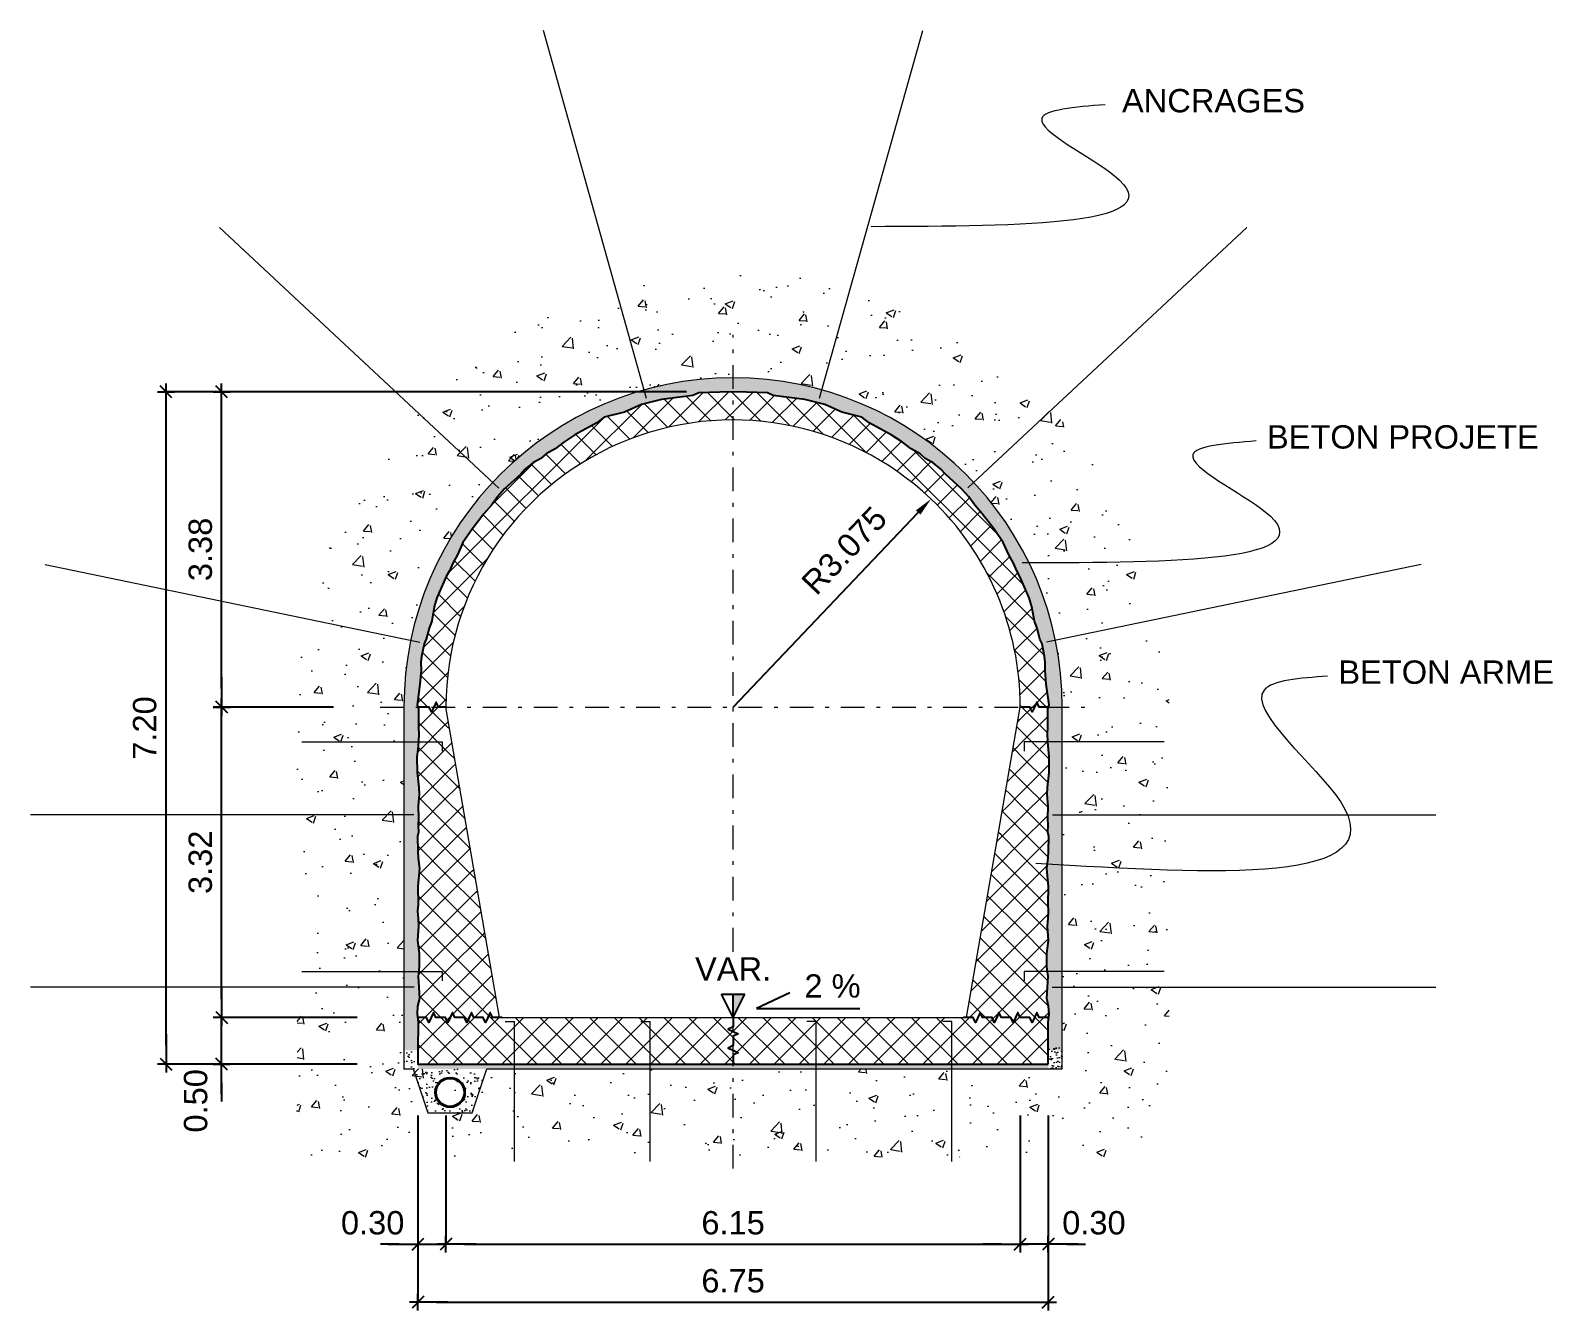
# Model space of a CAD drawing. Extents: x 106 to 63544, y 61 to 109321.
# Drawn here: x 277.02 to 317.77, y 156.65 to 190.92 of the extents above; entities that cross this region are included whole.
import ezdxf
from ezdxf.enums import TextEntityAlignment as Align

# ---------------------------------------------------------------- set-up
doc = ezdxf.new("R2010")
doc.units = 0
doc.header["$LTSCALE"] = 1.000087
doc.linetypes.add('NASCOSTA', pattern=[9.525, 6.35, -3.175])
doc.linetypes.add('TRATTOPUNTO', pattern=[25.4, 12.7, -6.35, 0, -6.35])
for name, color, linetype in [('coordinate', 2, 'Continuous'), ('DIME', 6, 'Continuous'), ('LIN010CO', 2, 'Continuous'), ('LIN018CO', 6, 'Continuous'), ('LIN018TR', 6, 'NASCOSTA'), ('LIN035CO', 1, 'Continuous'), ('LIN050CO', 3, 'Continuous'), ('TEXT035', 1, 'Continuous')]:
    doc.layers.add(name, color=color, linetype=linetype)
doc.styles.add('ARIAL', font='arial.ttf')
doc.linetypes.add('ROCCIA', pattern='A,0.25,[130,BERETTA.shx,S=0.1,R=0,X=0,Y=0],-0.2,0.25', length=0.7)
doc.dimstyles.new('250-100', dxfattribs={"dimscale": 2.5, "dimtxt": 0.25, "dimasz": 0.2, "dimexe": 0, "dimexo": 0.5, "dimgap": 0.1, "dimtad": 1, "dimlfac": 0.4, "dimzin": 1, "dimdsep": 46, "dimtxsty": 'ARIAL', "dimblk1": 'LINE', "dimblk2": 'LINE', "dimsah": 1, "dimcen": 2.5, "dimclrd": 256, "dimclre": 256, "dimclrt": 1, "dimadec": 0, "dimazin": 0, "dimtfac": 1, "dimtmove": 2, "dimatfit": 3, "dimldrblk": 'LINE', "dimfxl": 1, "dimtvp": 1, "dimtolj": 1, "dimtzin": 0, "dimarcsym": 0})
pattern_1 = [(37.5, (-31358.66483, -54114.24347), (-0.0062993358, 0.1926823769), [0, -0.152, 0, -0.17, 0, -0.1625]), (7.5, (-31358.66483, -54114.24347), (0.1769776705, 0.2822146065), [0, -0.082, 0, -0.137, 0, -0.0525]), (327.5, (-31358.78783, -54114.24347), (0.31141418618, 0.00056590535), [0, -0.05, 0, -0.18, 0, -0.235]), (317.5, (-31358.78783, -54114.24347), (0.3006126605, 0.0877675565), [0, -0.025, 0, -0.118, 0, -0.135])]
pattern_2 = [(37.5, (-31358.66483, -54114.24347), (-0.0094490037, 0.28902356535), [0, -0.228, 0, -0.255, 0, -0.24375]), (7.5, (-31358.66483, -54114.24347), (0.2654665058, 0.4233219098), [0, -0.123, 0, -0.2055, 0, -0.07875]), (327.5, (-31358.84933, -54114.24347), (0.4671212793, 0.000848858), [0, -0.075, 0, -0.27, 0, -0.3525]), (317.5, (-31358.84933, -54114.24347), (0.4509189907, 0.1316513347), [0, -0.0375, 0, -0.177, 0, -0.2025])]
pattern_3 = [(315, (-31358.66483, -54114.24347), (0.3314563037, 0.3314563037), []), (45, (-31358.66483, -54114.24347), (-0.3314563037, 0.3314563037), [])]

# ---------------------------------------------------------------- blocks, each defined once
blk = doc.blocks.new('LIVELLI1')
at = {"layer": 'LIN018CO'}
blk.add_solid([(0, 0.25), (0, 0), (0.125, 0.25)], dxfattribs=at)
at = {"layer": 'LIN035CO'}
for p, q in [((-0.125, 0.25), (0.125, 0.25)), ((0, 0), (-0.125, 0.25)), ((0, 0), (0, 0.25)), ((0, 0), (0.125, 0.25))]:
    blk.add_line(p, q, dxfattribs=at)
at = {"layer": 'TEXT035', "style": 'ARIAL'}
blk.add_attdef('VALORE', text='', height=0.25, dxfattribs=at).set_placement((0, 0.395), align=Align.CENTER)
blk = doc.blocks.new('LINE')
for p, q in [((-1.6, 0), (0.45, 0)), ((0, 0.45), (0, -0.45))]:
    blk.add_line(p, q)
at = {"color": 3}
blk.add_line((-0.318, -0.318), (0.318, 0.318), dxfattribs=at)
blk = doc.blocks.new('*D21')
at = {"layer": 'Defpoints', "color": 0, "linetype": 'Continuous', "transparency": 16777216}
for p in [(282.135, 181.245), (295.828, 181.245), (286.383, 172.807)]:
    blk.add_point(p, dxfattribs=at)
at = {"layer": 'DIME', "linetype": 'Continuous', "lineweight": -2, "transparency": 16777216}
for p, q in [((294.578, 181.245), (282.135, 181.245)), ((282.135, 173.307), (282.135, 180.745)), ((285.133, 172.807), (282.135, 172.807))]:
    blk.add_line(p, q, dxfattribs=at)
at = {"layer": 'DIME', "linetype": 'Continuous', "lineweight": -2, "transparency": 16777216, "xscale": 0.5, "yscale": 0.5, "zscale": 0.5}
for p, rotation in [((282.135, 181.245), 90), ((282.135, 172.807), 270)]:
    blk.add_blockref('LINE', p, dxfattribs=dict(at, rotation=rotation))
at = {"layer": 'DIME', "color": 1, "linetype": 'Continuous', "lineweight": 0, "transparency": 16777216, "insert": (281.566, 177.026), "char_height": 0.625, "attachment_point": 5, "rotation": 90, "style": 'ARIAL'}
blk.add_mtext('\\A1;3.38', dxfattribs=at)
blk = doc.blocks.new('*D20')
at = {"layer": 'Defpoints', "color": 0, "linetype": 'Continuous', "transparency": 16777216}
for p in [(280.646, 181.245), (288.357, 181.245), (287.015, 163.245)]:
    blk.add_point(p, dxfattribs=at)
at = {"layer": 'DIME', "linetype": 'Continuous', "lineweight": -2, "transparency": 16777216}
for p, q in [((287.107, 181.245), (280.646, 181.245)), ((280.646, 163.745), (280.646, 180.745)), ((285.765, 163.245), (280.646, 163.245))]:
    blk.add_line(p, q, dxfattribs=at)
at = {"layer": 'DIME', "linetype": 'Continuous', "lineweight": -2, "transparency": 16777216, "xscale": 0.5, "yscale": 0.5, "zscale": 0.5}
for p, rotation in [((280.646, 181.245), 90), ((280.646, 163.245), 270)]:
    blk.add_blockref('LINE', p, dxfattribs=dict(at, rotation=rotation))
at = {"layer": 'DIME', "color": 1, "linetype": 'Continuous', "lineweight": 0, "transparency": 16777216, "insert": (280.076, 172.245), "char_height": 0.625, "attachment_point": 5, "rotation": 90, "style": 'ARIAL'}
blk.add_mtext('\\A1;7.20', dxfattribs=at)
blk = doc.blocks.new('*D22')
at = {"layer": 'Defpoints', "color": 0, "linetype": 'Continuous', "transparency": 16777216}
for p in [(282.135, 172.807), (286.383, 172.807), (287.015, 164.495)]:
    blk.add_point(p, dxfattribs=at)
at = {"layer": 'DIME', "linetype": 'Continuous', "lineweight": -2, "transparency": 16777216}
for p, q in [((285.133, 172.807), (282.135, 172.807)), ((282.135, 164.995), (282.135, 172.307)), ((285.765, 164.495), (282.135, 164.495))]:
    blk.add_line(p, q, dxfattribs=at)
at = {"layer": 'DIME', "linetype": 'Continuous', "lineweight": -2, "transparency": 16777216, "xscale": 0.5, "yscale": 0.5, "zscale": 0.5}
for p, rotation in [((282.135, 172.807), 90), ((282.135, 164.495), 270)]:
    blk.add_blockref('LINE', p, dxfattribs=dict(at, rotation=rotation))
at = {"layer": 'DIME', "color": 1, "linetype": 'Continuous', "lineweight": 0, "transparency": 16777216, "insert": (281.566, 168.651), "char_height": 0.625, "attachment_point": 5, "rotation": 90, "style": 'ARIAL'}
blk.add_mtext('\\A1;3.32', dxfattribs=at)
blk = doc.blocks.new('*D23')
at = {"layer": 'Defpoints', "color": 0, "linetype": 'Continuous', "transparency": 16777216}
for p in [(282.135, 164.495), (287.015, 164.495), (287.015, 163.245)]:
    blk.add_point(p, dxfattribs=at)
at = {"layer": 'DIME', "linetype": 'Continuous', "lineweight": -2, "transparency": 16777216}
for p, q in [((282.135, 164.995), (282.135, 165.495)), ((285.765, 164.495), (282.135, 164.495)), ((282.135, 163.245), (282.135, 164.495)), ((285.765, 163.245), (282.135, 163.245)), ((282.135, 162.745), (282.135, 162.245))]:
    blk.add_line(p, q, dxfattribs=at)
at = {"layer": 'DIME', "linetype": 'Continuous', "lineweight": -2, "transparency": 16777216, "xscale": 0.5, "yscale": 0.5, "zscale": 0.5}
for p, rotation in [((282.135, 164.495), 270), ((282.135, 163.245), 90)]:
    blk.add_blockref('LINE', p, dxfattribs=dict(at, rotation=rotation))
at = {"layer": 'DIME', "color": 1, "linetype": 'Continuous', "lineweight": 0, "transparency": 16777216, "insert": (281.441, 162.263), "char_height": 0.625, "attachment_point": 5, "rotation": 90, "style": 'ARIAL'}
blk.add_mtext('\\A1;0.50', dxfattribs=at)
blk = doc.blocks.new('*D25')
at = {"layer": 'Defpoints', "color": 0, "linetype": 'Continuous', "transparency": 16777216}
for p in [(287.39, 163.12), (304.265, 162.745), (304.265, 156.873)]:
    blk.add_point(p, dxfattribs=at)
at = {"layer": 'DIME', "linetype": 'Continuous', "lineweight": -2, "transparency": 16777216}
for p, q in [((287.39, 161.87), (287.39, 156.873)), ((304.265, 161.495), (304.265, 156.873)), ((287.89, 156.873), (303.765, 156.873))]:
    blk.add_line(p, q, dxfattribs=at)
at = {"layer": 'DIME', "linetype": 'Continuous', "lineweight": -2, "transparency": 16777216, "xscale": 0.5, "yscale": 0.5, "zscale": 0.5, "rotation": 180}
blk.add_blockref('LINE', (287.39, 156.873), dxfattribs=at)
at = {"layer": 'DIME', "linetype": 'Continuous', "lineweight": -2, "transparency": 16777216, "xscale": 0.5, "yscale": 0.5, "zscale": 0.5}
blk.add_blockref('LINE', (304.265, 156.873), dxfattribs=at)
at = {"layer": 'DIME', "color": 1, "linetype": 'Continuous', "lineweight": 0, "transparency": 16777216, "insert": (295.828, 157.442), "char_height": 0.625, "attachment_point": 5, "style": 'ARIAL'}
blk.add_mtext('\\A1;6.75', dxfattribs=at)
blk = doc.blocks.new('*D24')
at = {"layer": 'Defpoints', "color": 0, "linetype": 'Continuous', "transparency": 16777216}
for p in [(288.14, 163.12), (303.515, 163.12), (303.515, 158.426)]:
    blk.add_point(p, dxfattribs=at)
at = {"layer": 'DIME', "linetype": 'Continuous', "lineweight": -2, "transparency": 16777216}
for p, q in [((288.14, 161.87), (288.14, 158.426)), ((303.515, 161.87), (303.515, 158.426)), ((288.64, 158.426), (303.015, 158.426))]:
    blk.add_line(p, q, dxfattribs=at)
at = {"layer": 'DIME', "linetype": 'Continuous', "lineweight": -2, "transparency": 16777216, "xscale": 0.5, "yscale": 0.5, "zscale": 0.5, "rotation": 180}
blk.add_blockref('LINE', (288.14, 158.426), dxfattribs=at)
at = {"layer": 'DIME', "linetype": 'Continuous', "lineweight": -2, "transparency": 16777216, "xscale": 0.5, "yscale": 0.5, "zscale": 0.5}
blk.add_blockref('LINE', (303.515, 158.426), dxfattribs=at)
at = {"layer": 'DIME', "color": 1, "linetype": 'Continuous', "lineweight": 0, "transparency": 16777216, "insert": (295.828, 158.995), "char_height": 0.625, "attachment_point": 5, "style": 'ARIAL'}
blk.add_mtext('\\A1;6.15', dxfattribs=at)
blk = doc.blocks.new('*D26')
at = {"layer": 'Defpoints', "color": 0, "linetype": 'Continuous', "transparency": 16777216}
for p in [(287.39, 163.12), (288.14, 163.12), (288.14, 158.426)]:
    blk.add_point(p, dxfattribs=at)
at = {"layer": 'DIME', "linetype": 'Continuous', "lineweight": -2, "transparency": 16777216}
for p, q in [((287.39, 161.87), (287.39, 158.426)), ((288.14, 161.87), (288.14, 158.426)), ((286.89, 158.426), (286.39, 158.426)), ((287.39, 158.426), (288.14, 158.426)), ((288.64, 158.426), (289.14, 158.426))]:
    blk.add_line(p, q, dxfattribs=at)
at = {"layer": 'DIME', "linetype": 'Continuous', "lineweight": -2, "transparency": 16777216, "xscale": 0.5, "yscale": 0.5, "zscale": 0.5}
blk.add_blockref('LINE', (287.39, 158.426), dxfattribs=at)
at = {"layer": 'DIME', "linetype": 'Continuous', "lineweight": -2, "transparency": 16777216, "xscale": 0.5, "yscale": 0.5, "zscale": 0.5, "rotation": 180}
blk.add_blockref('LINE', (288.14, 158.426), dxfattribs=at)
at = {"layer": 'DIME', "color": 1, "linetype": 'Continuous', "lineweight": 0, "transparency": 16777216, "insert": (286.178, 158.995), "char_height": 0.625, "attachment_point": 5, "style": 'ARIAL'}
blk.add_mtext('\\A1;0.30', dxfattribs=at)
blk = doc.blocks.new('*D27')
at = {"layer": 'Defpoints', "color": 0, "linetype": 'Continuous', "transparency": 16777216}
for p in [(303.515, 163.12), (304.266, 163.117), (303.515, 158.426)]:
    blk.add_point(p, dxfattribs=at)
at = {"layer": 'DIME', "linetype": 'Continuous', "lineweight": -2, "transparency": 16777216}
for p, q in [((303.515, 161.87), (303.515, 158.426)), ((304.266, 161.867), (304.266, 158.426)), ((303.015, 158.426), (302.515, 158.426)), ((304.266, 158.426), (303.515, 158.426)), ((304.766, 158.426), (305.266, 158.426))]:
    blk.add_line(p, q, dxfattribs=at)
at = {"layer": 'DIME', "linetype": 'Continuous', "lineweight": -2, "transparency": 16777216, "xscale": 0.5, "yscale": 0.5, "zscale": 0.5}
blk.add_blockref('LINE', (303.515, 158.426), dxfattribs=at)
at = {"layer": 'DIME', "linetype": 'Continuous', "lineweight": -2, "transparency": 16777216, "xscale": 0.5, "yscale": 0.5, "zscale": 0.5, "rotation": 180}
blk.add_blockref('LINE', (304.266, 158.426), dxfattribs=at)
at = {"layer": 'DIME', "color": 1, "linetype": 'Continuous', "lineweight": 0, "transparency": 16777216, "insert": (305.488, 158.995), "char_height": 0.625, "attachment_point": 5, "style": 'ARIAL'}
blk.add_mtext('\\A1;0.30', dxfattribs=at)
blk = doc.blocks.new('*D28')
at = {"layer": 'Defpoints', "color": 0, "linetype": 'Continuous', "transparency": 16777216}
for p in [(301.127, 178.377), (295.828, 172.807)]:
    blk.add_point(p, dxfattribs=at)
at = {"layer": 'DIME', "linetype": 'Continuous', "lineweight": -2, "transparency": 16777216}
blk.add_line((295.828, 172.807), (300.782, 178.014), dxfattribs=at)
at = {"layer": 'DIME', "linetype": 'Continuous', "transparency": 16777216}
blk.add_solid([(300.722, 178.072), (300.843, 177.957), (301.127, 178.377)], dxfattribs=at)
at = {"layer": 'DIME', "color": 1, "linetype": 'Continuous', "lineweight": 0, "transparency": 16777216, "insert": (298.803, 176.998), "char_height": 0.625, "attachment_point": 5, "rotation": 46.4253, "style": 'ARIAL'}
blk.add_mtext('\\A1;R3.075', dxfattribs=at)

msp = doc.modelspace()

# ---------------------------------------------------------------- hatches: boundary and pattern name
at = {"layer": 'LIN010CO', "linetype": 'Continuous', "lineweight": 0}
h = msp.add_hatch(dxfattribs=at)
h.set_pattern_fill('AR-CONC', color=256, scale=0.3, style=0)
h.set_pattern_definition([(50, (-31358.6648, -54114.2435), (2.15178055, -0.188256405), [0.225, -2.475]), (355, (-31358.6648, -54114.2435), (-0.416254, 2.2565764), [0.18, -1.98]), (100.4514, (-31358.4855, -54114.2592), (1.735528145, 2.068318626), [0.19122057, -2.103426336]), (46.1842, (-31358.6648, -54113.6435), (3.20172315, -0.49655704), [0.3375, -3.7125]), (96.6356, (-31358.398, -54113.685), (2.80398812, 2.92235361), [0.28683086, -3.155139]), (351.1842, (-31358.6648, -54113.6435), (2.80398584, 2.9223558), [0.27, -2.97]), (21, (-31358.3648, -54113.7935), (1.790721156, -1.20785667), [0.225, -2.475]), (326, (-31358.3648, -54113.7935), (0.729945996, 2.175450135), [0.18, -1.98]), (71.4514, (-31358.2156, -54113.8941), (2.520667886, 0.96759149), [0.19122057, -2.103426336]), (37.5, (-31358.6648, -54114.2435), (0.036479566, 0.9986815615), [0, -1.956, 0, -2.01, 0, -1.9875]), (7.5, (-31358.6648, -54114.2435), (0.789208612, 1.183235136), [0, -1.146, 0, -1.911, 0, -0.7575]), (327.5, (-31359.3338, -54114.2435), (1.601467309, -0.067664615), [0, -0.75, 0, -2.34, 0, -3.105]), (317.5, (-31359.6338, -54114.2435), (1.749558508, 0.300314947), [0, -0.975, 0, -1.554, 0, -2.205])])
h.paths.add_polyline_path([(298.9792, 184.0495), (298.2065, 181.2927, -0.1375061), (302.2705, 178.82), (304.3636, 180.7735, 0.1375061)])
h.paths.add_polyline_path([(298.9792, 184.0495, 0.1375061), (292.6766, 184.0495), (293.4493, 181.2927, -0.1375061), (298.2065, 181.2927)])
h.paths.add_polyline_path([(292.6766, 184.0495, 0.1375061), (287.2922, 180.7735), (289.3853, 178.82, -0.1375061), (293.4493, 181.2927)])
h.paths.add_polyline_path([(289.3853, 178.82), (287.2922, 180.7735, 0.1375061), (284.3952, 175.1761), (287.1987, 174.5952, -0.1375061)])
h.paths.add_polyline_path([(287.1987, 174.5952), (284.3952, 175.1761, 0.0511206), (284.1523, 172.8073), (284.1523, 169.9192), (287.0154, 169.9192), (287.0154, 172.8073, -0.0511206)])
h.paths.add_polyline_path([(287.0154, 169.9192), (284.1523, 169.9192), (284.1523, 165.3073), (287.0154, 165.3073)])
h.paths.add_polyline_path([(307.5035, 165.3073), (304.6404, 165.3073), (304.6404, 163.1198), (287.0154, 163.1198), (287.0154, 165.3073), (284.1523, 165.3073), (284.1523, 160.7567), (307.5035, 160.7567)])
edge = h.paths.add_edge_path()
edge.add_spline(control_points=[(307.5035, 168.4363), (306.5984, 168.4637), (305.6259, 168.5182), (304.6404, 168.5781)], knot_values=[23.1175312, 23.1175312, 23.1175312, 23.1175312, 26.5293941, 26.5293941, 26.5293941, 26.5293941], degree=3, periodic=0)
edge.add_line((304.6404, 168.5781), (304.6404, 165.3073))
edge.add_line((304.6404, 165.3073), (307.5035, 165.3073))
edge.add_line((307.5035, 165.3073), (307.5035, 168.4363))
edge = h.paths.add_edge_path()
edge.add_line((307.5035, 169.9192), (304.6404, 169.9192))
edge.add_line((304.6404, 169.9192), (304.6404, 168.5781))
edge.add_spline(control_points=[(304.6404, 168.5781), (305.6259, 168.5182), (306.5984, 168.4637), (307.5035, 168.4363)], knot_values=[23.1175312, 23.1175312, 23.1175312, 23.1175312, 26.5293941, 26.5293941, 26.5293941, 26.5293941], degree=3, periodic=0)
edge.add_line((307.5035, 168.4363), (307.5035, 169.9192))
h.paths.add_polyline_path([(307.5035, 172.8073, 0.0511206), (307.2607, 175.1761), (304.4571, 174.5952, -0.0511206), (304.6404, 172.8073), (304.6404, 169.9192), (307.5035, 169.9192)])
edge = h.paths.add_edge_path()
edge.add_spline(control_points=[(306.8347, 176.7021), (305.8811, 176.6727), (304.8189, 176.6686), (303.7508, 176.6658)], knot_values=[18.0417591, 18.0417591, 18.0417591, 18.0417591, 21.5153646, 21.5153646, 21.5153646, 21.5153646], degree=3, periodic=0)
edge.add_arc((295.8279, 172.8073), 8.8125, 11.70579, 25.96649, ccw=False)
edge.add_line((304.4571, 174.5952), (307.2607, 175.1761))
edge.add_arc((295.8279, 172.8073), 11.6756, 11.70579, 19.48658)
edge = h.paths.add_edge_path()
edge.add_line((304.3636, 180.7735), (302.2705, 178.82))
edge.add_arc((295.8279, 172.8073), 8.8125, 25.96649, 43.02347, ccw=False)
edge.add_spline(control_points=[(303.7508, 176.6658), (304.8189, 176.6686), (305.8811, 176.6727), (306.8347, 176.7021)], knot_values=[18.0417591, 18.0417591, 18.0417591, 18.0417591, 21.5153646, 21.5153646, 21.5153646, 21.5153646], degree=3, periodic=0)
edge.add_arc((295.8279, 172.8073), 11.6756, 19.48658, 43.02347)
at = {"layer": 'LIN010CO', "lineweight": 0}
h = msp.add_hatch(dxfattribs=at)
h.set_pattern_fill('AR-SAND', color=256, scale=0.1, style=0)
h.set_pattern_definition(pattern_1)
h.paths.add_polyline_path([(287.1612, 165.2894), (287.1603, 165.3073), (287.0154, 165.3073), (287.0154, 163.6198), (287.1404, 163.6198), (287.1456, 164.3463), (287.1144, 164.5882), (287.1347, 164.8422), (287.1795, 165.0213)])
h.paths.add_polyline_path([(287.1596, 166.9416), (287.1468, 167.126), (287.1299, 167.338), (287.1456, 167.5342), (287.1382, 168.0151), (287.1804, 168.4797), (287.1468, 168.7355), (287.1387, 168.9463), (287.1269, 169.3637), (287.1542, 169.4775), (287.1465, 169.6349), (287.1561, 169.8362), (287.1536, 169.9192), (287.0154, 169.9192), (287.0154, 165.3073), (287.1603, 165.3073), (287.1447, 165.604), (287.1753, 165.8643), (287.1753, 166.1938), (287.1292, 166.5471)])
h.paths.add_polyline_path([(287.1698, 170.4685), (287.162, 170.6323), (287.1189, 171.0389), (287.1137, 171.4913), (287.1396, 171.6985), (287.1567, 171.886), (287.1608, 172.0961), (287.1515, 172.2306), (287.1559, 172.7233), (287.1279, 172.8073), (287.0154, 172.8073), (287.0154, 169.9192), (287.1536, 169.9192), (287.1465, 170.1614)])
h.paths.add_polyline_path([(287.2219, 174.0053), (287.2401, 174.1928), (287.3167, 174.5707), (287.1987, 174.5952, 0.0511206), (287.0154, 172.8073), (287.1279, 172.8073), (287.1152, 172.8452), (287.1962, 173.4444), (287.2267, 173.8009)])
h.paths.add_polyline_path([(287.6629, 175.8136), (287.9262, 176.4123), (288.0103, 176.5618), (288.0985, 176.7661), (288.2227, 176.9952), (288.3769, 177.3334), (288.641, 177.7166), (288.9638, 178.1371), (289.1627, 178.3684), (289.3243, 178.5918), (289.4627, 178.7478), (289.3853, 178.82, 0.1375061), (287.1987, 174.5952), (287.3147, 174.5712), (287.3788, 174.7099), (287.4513, 174.9953), (287.5211, 175.1743), (287.5842, 175.5437)], flags=16)
h.paths.add_polyline_path([(290.6791, 179.7888), (290.9229, 179.9253), (291.149, 180.1016), (291.4661, 180.3062), (292.0454, 180.6234), (292.2664, 180.7933), (292.8391, 180.9416), (293.2944, 181.1387), (293.4788, 181.1878), (293.4493, 181.2927, 0.1375061), (289.3853, 178.82), (289.4627, 178.7478), (289.534, 178.8284), (289.9655, 179.2171), (290.0915, 179.3528), (290.3263, 179.5523), (290.5399, 179.6682)], flags=16)
h.paths.add_polyline_path([(295.8279, 181.6198, 0.0684311), (293.4493, 181.2927), (293.4788, 181.1878), (293.8601, 181.2892), (294.4448, 181.358), (294.6809, 181.3882), (294.8492, 181.4671), (295.463, 181.4831), (295.8279, 181.4948)])
h.paths.add_polyline_path([(295.8279, 181.6198), (295.8279, 181.4948), (296.1928, 181.4831), (296.8066, 181.4671), (296.9749, 181.3882), (297.211, 181.358), (297.7957, 181.2892), (298.1771, 181.1878), (298.2065, 181.2927, 0.0684311)])
h.paths.add_polyline_path([(298.2065, 181.2927), (298.1771, 181.1878), (298.3614, 181.1387), (298.8167, 180.9416), (299.3894, 180.7933), (299.6104, 180.6234), (300.1897, 180.3062), (300.5069, 180.1016), (300.7329, 179.9253), (300.9767, 179.7888), (301.1159, 179.6682), (301.3295, 179.5523), (301.5643, 179.3528), (301.6903, 179.2171), (302.1218, 178.8284), (302.1932, 178.7478), (302.2705, 178.82, 0.1375061)], flags=17)
h.paths.add_polyline_path([(302.2705, 178.82), (302.1932, 178.7478), (302.3315, 178.5918), (302.4932, 178.3684), (302.692, 178.1371), (302.9476, 177.8042), (303.0319, 177.8829, 0.0342941)], flags=17)
h.paths.add_polyline_path([(303.0319, 177.8829), (302.9476, 177.8042), (303.0148, 177.7166), (303.2789, 177.3334), (303.4331, 176.9952), (303.5573, 176.7661), (303.6455, 176.5618), (303.7296, 176.4123), (303.9929, 175.8136), (304.0716, 175.5437), (304.1347, 175.1743), (304.2045, 174.9953), (304.277, 174.7099), (304.3373, 174.5793), (304.3391, 174.5707), (304.4571, 174.5952, 0.1027276)], flags=17)
h.paths.add_polyline_path([(304.4571, 174.5952), (304.3391, 174.5707), (304.4158, 174.1928), (304.4339, 174.0053), (304.4292, 173.8009), (304.4596, 173.4444), (304.5406, 172.8452), (304.5279, 172.8073), (304.6404, 172.8073, 0.0511206)])
h.paths.add_polyline_path([(304.6404, 172.8073), (304.5279, 172.8073), (304.4999, 172.7233), (304.5043, 172.2306), (304.495, 172.0961), (304.4991, 171.886), (304.5162, 171.6985), (304.5421, 171.4913), (304.5369, 171.0389), (304.4938, 170.6323), (304.486, 170.4685), (304.5093, 170.1614), (304.5022, 169.9192), (304.6404, 169.9192)])
h.paths.add_polyline_path([(304.6404, 169.9192), (304.5022, 169.9192), (304.4997, 169.8362), (304.5093, 169.6349), (304.5016, 169.4775), (304.529, 169.3637), (304.5172, 168.9463), (304.5091, 168.7355), (304.4754, 168.4797), (304.5176, 168.0151), (304.5102, 167.5342), (304.5259, 167.338), (304.509, 167.126), (304.4962, 166.9416), (304.5266, 166.5471), (304.4805, 166.1938), (304.4805, 165.8643), (304.5111, 165.604), (304.4955, 165.3073), (304.6404, 165.3073)])
h.paths.add_polyline_path([(304.6404, 165.3073), (304.4955, 165.3073), (304.4946, 165.2894), (304.4763, 165.0213), (304.5211, 164.8422), (304.5414, 164.5882), (304.5102, 164.3463), (304.5154, 163.6198), (304.6404, 163.6198)])
h.paths.add_polyline_path([(304.5414, 164.5882), (304.5211, 164.8422), (304.4763, 165.0213), (304.4946, 165.2894), (304.5111, 165.604), (304.4805, 165.8643), (304.4805, 166.1938), (304.5266, 166.5471), (304.4962, 166.9416), (304.509, 167.126), (304.5259, 167.338), (304.5102, 167.5342), (304.5176, 168.0151), (304.4754, 168.4797), (304.5091, 168.7355), (304.5172, 168.9463), (304.529, 169.3637), (304.5016, 169.4775), (304.5093, 169.6349), (304.4997, 169.8362), (304.5093, 170.1614), (304.486, 170.4685), (304.4938, 170.6323), (304.5369, 171.0389), (304.5421, 171.4913), (304.5162, 171.6985), (304.4991, 171.886), (304.495, 172.0961), (304.5043, 172.2306), (304.4999, 172.7233), (304.5279, 172.8073), (304.2653, 172.8073), (304.2505, 172.7626), (304.2551, 172.238), (304.2458, 172.1023), (304.2503, 171.8723), (304.2685, 171.6718), (304.2928, 171.4772), (304.2879, 171.0535), (304.2454, 170.6513), (304.2365, 170.465), (304.2599, 170.1556), (304.2505, 169.8339), (304.2599, 169.6351), (304.2511, 169.454), (304.279, 169.3377), (304.2682, 168.9546), (304.2606, 168.7566), (304.2248, 168.4847), (304.2684, 168.0057), (304.261, 167.5262), (304.276, 167.338), (304.2606, 167.1445), (304.2465, 166.9406), (304.2763, 166.5537), (304.2314, 166.21), (304.2314, 165.8497), (304.2613, 165.596), (304.2459, 165.3044), (304.2251, 164.999), (304.2744, 164.8018), (304.291, 164.5943), (304.261, 164.3614), (304.2663, 163.6198), (304.5154, 163.6198), (304.5102, 164.3463)])
h.paths.add_polyline_path([(304.4339, 174.0053), (304.4158, 174.1928), (304.3373, 174.5793), (304.277, 174.7099), (304.2045, 174.9953), (304.1347, 175.1743), (304.0716, 175.5437), (303.9929, 175.8136), (303.7296, 176.4123), (303.6455, 176.5618), (303.5573, 176.7661), (303.4331, 176.9952), (303.2789, 177.3334), (303.0148, 177.7166), (302.9476, 177.8042), (302.9096, 177.7688), (302.9124, 177.85), (302.692, 178.1371), (302.4932, 178.3684), (302.3315, 178.5918), (302.1218, 178.8284), (301.6903, 179.2171), (301.5643, 179.3528), (301.3295, 179.5523), (301.1159, 179.6682), (300.9767, 179.7888), (300.7329, 179.9253), (300.5069, 180.1016), (300.1897, 180.3062), (299.6104, 180.6234), (299.3894, 180.7933), (298.8167, 180.9416), (298.3614, 181.1387), (297.7957, 181.2892), (297.211, 181.358), (296.9749, 181.3882), (296.8066, 181.4671), (296.1928, 181.4831), (295.8279, 181.4948), (295.8279, 181.2448), (296.1826, 181.2342), (296.748, 181.2194), (296.9045, 181.1461), (297.1806, 181.1108), (297.7489, 181.0439), (298.2794, 180.9028), (298.7355, 180.7053), (299.2778, 180.5649), (299.4739, 180.4141), (300.0622, 180.092), (300.3625, 179.8983), (300.5947, 179.7172), (300.8328, 179.5839), (300.9733, 179.4621), (301.188, 179.3457), (301.3918, 179.1725), (301.5154, 179.0395), (301.9447, 178.6527), (302.1369, 178.4358), (302.2975, 178.2139), (302.4987, 177.98), (302.8133, 177.57), (303.0614, 177.2101), (303.21, 176.8841), (303.333, 176.6571), (303.422, 176.451), (303.5065, 176.3008), (303.7583, 175.7283), (303.8285, 175.4877), (303.8934, 175.1073), (303.9669, 174.9191), (304.0412, 174.6264), (304.099, 174.5012), (304.1691, 174.1559), (304.1845, 173.9962), (304.1798, 173.7931), (304.2119, 173.4171), (304.286, 172.8692), (304.2653, 172.8073), (304.5279, 172.8073), (304.5406, 172.8452), (304.4596, 173.4444), (304.4292, 173.8009)])
h.paths.add_polyline_path([(295.8279, 181.4948), (295.463, 181.4831), (294.8492, 181.4671), (294.6809, 181.3882), (294.4448, 181.358), (293.8601, 181.2892), (293.2944, 181.1387), (292.8391, 180.9416), (292.2664, 180.7933), (292.0454, 180.6234), (291.4661, 180.3062), (291.149, 180.1016), (290.9229, 179.9253), (290.6791, 179.7888), (290.5399, 179.6682), (290.3263, 179.5523), (290.0915, 179.3528), (289.9655, 179.2171), (289.534, 178.8284), (289.3243, 178.5918), (289.1627, 178.3684), (288.9638, 178.1371), (288.641, 177.7166), (288.3769, 177.3334), (288.2227, 176.9952), (288.0985, 176.7661), (288.0103, 176.5618), (287.9262, 176.4123), (287.6629, 175.8136), (287.5842, 175.5437), (287.5211, 175.1743), (287.4513, 174.9953), (287.3788, 174.7099), (287.3185, 174.5793), (287.2401, 174.1928), (287.2219, 174.0053), (287.2267, 173.8009), (287.1962, 173.4444), (287.1152, 172.8452), (287.1279, 172.8073), (287.3905, 172.8073), (287.3698, 172.8692), (287.4439, 173.4171), (287.476, 173.7931), (287.4713, 173.9962), (287.4867, 174.1559), (287.5568, 174.5012), (287.6146, 174.6264), (287.6889, 174.9191), (287.7624, 175.1073), (287.8273, 175.4877), (287.8975, 175.7283), (288.1493, 176.3008), (288.2338, 176.451), (288.3228, 176.6571), (288.4458, 176.8841), (288.5944, 177.2101), (288.8425, 177.57), (289.1571, 177.98), (289.3583, 178.2139), (289.5189, 178.4358), (289.7112, 178.6527), (290.1405, 179.0395), (290.264, 179.1725), (290.4678, 179.3457), (290.6825, 179.4621), (290.823, 179.5839), (291.0612, 179.7172), (291.2934, 179.8983), (291.5936, 180.092), (292.182, 180.4141), (292.378, 180.5649), (292.9203, 180.7053), (293.3764, 180.9028), (293.907, 181.0439), (294.4752, 181.1108), (294.7513, 181.1461), (294.9078, 181.2194), (295.4732, 181.2342), (295.8279, 181.2448)])
h.paths.add_polyline_path([(287.363, 171.4772), (287.3873, 171.6718), (287.4056, 171.8723), (287.4101, 172.1023), (287.4007, 172.238), (287.4054, 172.7626), (287.3905, 172.8073), (287.1279, 172.8073), (287.1559, 172.7233), (287.1515, 172.2306), (287.1608, 172.0961), (287.1567, 171.886), (287.1396, 171.6985), (287.1137, 171.4913), (287.1189, 171.0389), (287.162, 170.6323), (287.1698, 170.4685), (287.1465, 170.1614), (287.1561, 169.8362), (287.1465, 169.6349), (287.1542, 169.4775), (287.1269, 169.3637), (287.1387, 168.9463), (287.1468, 168.7355), (287.1804, 168.4797), (287.1382, 168.0151), (287.1456, 167.5342), (287.1299, 167.338), (287.1468, 167.126), (287.1596, 166.9416), (287.1292, 166.5471), (287.1753, 166.1938), (287.1753, 165.8643), (287.1447, 165.604), (287.1612, 165.2894), (287.1795, 165.0213), (287.1347, 164.8422), (287.1144, 164.5882), (287.1456, 164.3463), (287.1404, 163.6198), (287.3895, 163.6198), (287.3949, 164.3614), (287.3648, 164.5943), (287.3814, 164.8018), (287.4307, 164.999), (287.4099, 165.3044), (287.3945, 165.596), (287.4244, 165.8497), (287.4244, 166.21), (287.3796, 166.5537), (287.4093, 166.9406), (287.3953, 167.1445), (287.3798, 167.338), (287.3948, 167.5262), (287.3875, 168.0057), (287.431, 168.4847), (287.3952, 168.7566), (287.3876, 168.9546), (287.3768, 169.3377), (287.4047, 169.454), (287.3959, 169.6351), (287.4054, 169.8339), (287.3959, 170.1556), (287.4193, 170.465), (287.4105, 170.6513), (287.3679, 171.0535)])
h = msp.add_hatch(dxfattribs=at)
h.set_pattern_fill('ANSI37', color=256, scale=3.75, angle=270, style=0)
h.set_pattern_definition(pattern_3)
h.paths.add_polyline_path([(288.1404, 172.8073), (287.3905, 172.8073), (287.4054, 172.7626), (287.4007, 172.238), (287.4101, 172.1023), (287.4056, 171.8723), (287.3873, 171.6718), (287.363, 171.4772), (287.3679, 171.0535), (287.4105, 170.6513), (287.4193, 170.465), (287.3959, 170.1556), (287.4054, 169.8339), (287.3959, 169.6351), (287.4047, 169.454), (287.3768, 169.3377), (287.3876, 168.9546), (287.3952, 168.7566), (287.431, 168.4847), (287.3875, 168.0057), (287.3948, 167.5262), (287.3798, 167.338), (287.3953, 167.1445), (287.4093, 166.9406), (287.3796, 166.5537), (287.4244, 166.21), (287.4244, 165.8497), (287.3945, 165.596), (287.4099, 165.3044), (287.4307, 164.999), (287.3814, 164.8018), (287.3648, 164.5943), (287.3949, 164.3614), (287.3895, 163.6198), (287.387, 163.464), (287.3828, 163.3374), (287.3904, 163.2448), (295.8279, 163.2448), (295.8279, 164.4948), (288.1404, 164.4948)])
h.paths.add_polyline_path([(304.261, 164.3614), (304.291, 164.5943), (304.2744, 164.8018), (304.2251, 164.999), (304.2459, 165.3044), (304.2613, 165.596), (304.2314, 165.8497), (304.2314, 166.21), (304.2763, 166.5537), (304.2465, 166.9406), (304.2606, 167.1445), (304.276, 167.338), (304.261, 167.5262), (304.2684, 168.0057), (304.2248, 168.4847), (304.2606, 168.7566), (304.2682, 168.9546), (304.279, 169.3377), (304.2511, 169.454), (304.2599, 169.6351), (304.2505, 169.8339), (304.2599, 170.1556), (304.2365, 170.465), (304.2454, 170.6513), (304.2879, 171.0535), (304.2928, 171.4772), (304.2685, 171.6718), (304.2503, 171.8723), (304.2458, 172.1023), (304.2551, 172.238), (304.2505, 172.7626), (304.2653, 172.8073), (303.5154, 172.8073), (303.5154, 164.4948), (295.8279, 164.4948), (295.8279, 163.2448), (304.2654, 163.2448)])
h.paths.add_polyline_path([(295.8279, 180.4948), (295.8279, 181.2448), (295.4732, 181.2342), (294.9078, 181.2194), (294.7513, 181.1461), (294.4752, 181.1108), (293.907, 181.0439), (293.3764, 180.9028), (292.9203, 180.7053), (292.378, 180.5649), (292.182, 180.4141), (291.5936, 180.092), (291.2934, 179.8983), (291.0612, 179.7172), (290.823, 179.5839), (290.6825, 179.4621), (290.4678, 179.3457), (290.264, 179.1725), (290.1405, 179.0395), (289.7112, 178.6527), (289.5189, 178.4358), (289.3583, 178.2139), (289.1571, 177.98), (288.8425, 177.57), (288.5944, 177.2101), (288.4458, 176.8841), (288.3228, 176.6571), (288.2338, 176.451), (288.1493, 176.3008), (287.8975, 175.7283), (287.8273, 175.4877), (287.7624, 175.1073), (287.6889, 174.9191), (287.6146, 174.6264), (287.5568, 174.5012), (287.4867, 174.1559), (287.4713, 173.9962), (287.476, 173.7931), (287.4439, 173.4171), (287.3698, 172.8692), (287.3905, 172.8073), (288.1404, 172.8073, -0.4142136)])
h = msp.add_hatch(dxfattribs=at)
h.set_pattern_fill('ANSI37', color=256, scale=3.75, angle=270, style=0)
h.set_pattern_definition(pattern_3)
h.paths.add_polyline_path([(299.4739, 180.4141), (299.2778, 180.5649), (298.7355, 180.7053), (298.2794, 180.9028), (297.7489, 181.0439), (297.1806, 181.1108), (296.9045, 181.1461), (296.748, 181.2194), (296.1826, 181.2342), (295.8279, 181.2448), (295.8279, 180.4948, -0.1706479), (300.6383, 178.8038), (301.165, 178.3402, -0.2035964), (303.5154, 172.8073), (304.2653, 172.8073), (304.286, 172.8692), (304.2119, 173.4171), (304.1798, 173.7931), (304.1845, 173.9962), (304.1691, 174.1559), (304.099, 174.5012), (304.0412, 174.6264), (303.9669, 174.9191), (303.8934, 175.1073), (303.8285, 175.4877), (303.7583, 175.7283), (303.5065, 176.3008), (303.422, 176.451), (303.333, 176.6571), (303.21, 176.8841), (303.0614, 177.2101), (302.8133, 177.57), (302.4987, 177.98), (302.2975, 178.2139), (302.1369, 178.4358), (301.9447, 178.6527), (301.5154, 179.0395), (301.3918, 179.1725), (301.188, 179.3457), (300.9733, 179.4621), (300.8328, 179.5839), (300.5947, 179.7172), (300.3625, 179.8983), (300.0622, 180.092)])
h.paths.add_polyline_path([(300.5278, 178.5552), (301.1899, 179.2599), (301.5363, 178.9344), (300.8743, 178.2297)], flags=25)
h = msp.add_hatch(dxfattribs=at)
h.set_pattern_fill('ANSI37', color=256, scale=3.75, angle=270, style=0)
h.set_pattern_definition(pattern_3)
h.paths.add_polyline_path([(301.5322, 179.0243), (301.5154, 179.0395), (301.3918, 179.1725), (301.234, 179.3066), (300.6896, 178.7622, -0.0186056), (301.1189, 178.3843)])
h = msp.add_hatch(dxfattribs=at)
h.set_pattern_fill('ANSI37', color=256, scale=3.75, angle=270, style=0)
h.set_pattern_definition(pattern_3)
h.paths.add_polyline_path([(303.5154, 172.8073, -0.0468222), (303.3812, 171.3769), (302.0779, 164.4948), (303.5154, 164.4948)])
h.paths.add_polyline_path([(288.2746, 171.3769, -0.0468222), (288.1404, 172.8073), (288.1404, 164.4948), (289.5779, 164.4948)])
h = msp.add_hatch(dxfattribs=at)
h.set_pattern_fill('ANSI37', color=256, scale=3.75, angle=270, style=0)
h.set_pattern_definition(pattern_3)
h.paths.add_polyline_path([(288.1404, 172.8073, 0.0468222), (288.2746, 171.3769), (289.5779, 164.4948)])
h = msp.add_hatch(dxfattribs=at)
h.set_pattern_fill('ANSI37', color=256, scale=3.75, angle=270, style=0)
h.set_pattern_definition(pattern_3)
h.paths.add_polyline_path([(303.3812, 171.3769, 0.0468222), (303.5154, 172.8073), (302.0779, 164.4948)])
h = msp.add_hatch(dxfattribs=at)
h.set_pattern_fill('AR-SAND', color=256, scale=0.15, style=0)
h.set_pattern_definition(pattern_2)
h.paths.add_polyline_path([(287.387, 163.464), (287.3895, 163.6198), (287.39, 163.6914), (287.1409, 163.6914), (287.1404, 163.6216), (287.1464, 163.4808), (287.1464, 163.3289), (287.1591, 163.2024), (287.1548, 163.1198), (287.3904, 163.1198), (287.3904, 163.2448), (287.3828, 163.3374)])
h.paths.add_polyline_path([(287.1464, 163.4808), (287.1404, 163.6216), (287.1409, 163.6914), (287.0154, 163.6914), (287.0154, 163.1198), (287.1548, 163.1198), (287.1591, 163.2024), (287.1464, 163.3289)])
h = msp.add_hatch(dxfattribs=at)
h.set_pattern_fill('AR-SAND', color=256, scale=0.1, style=0)
h.set_pattern_definition(pattern_1)
h.paths.add_polyline_path([(304.2688, 163.464), (304.2663, 163.6198), (304.2658, 163.6914), (304.5149, 163.6914), (304.5154, 163.6216), (304.5094, 163.4808), (304.5094, 163.3289), (304.4968, 163.2024), (304.501, 163.1198), (304.2654, 163.1198), (304.2654, 163.2448), (304.2731, 163.3374)])
h.paths.add_polyline_path([(304.5094, 163.4808), (304.5154, 163.6216), (304.5149, 163.6914), (304.6404, 163.6914), (304.6404, 163.1198), (304.501, 163.1198), (304.4968, 163.2024), (304.5094, 163.3289)])
h = msp.add_hatch(dxfattribs=at)
h.set_pattern_fill('AR-SAND', color=256, scale=0.15, style=0)
h.set_pattern_definition(pattern_2)
h.paths.add_polyline_path([(289.2341, 163.1198), (287.2654, 163.1198), (287.6589, 161.9402), (288.8406, 161.9402)])
h.paths.add_polyline_path([(288.6498, 162.4898, -1), (287.8498, 162.4898, -1)], flags=16)
h = msp.add_hatch(dxfattribs=at)
h.set_pattern_fill('AR-SAND', color=256, scale=0.1, style=0)
h.set_pattern_definition(pattern_1)
h.paths.add_polyline_path([(304.2654, 163.2448), (295.8279, 163.2448), (295.8279, 163.1198), (304.2663, 163.1198)])
h.paths.add_polyline_path([(295.8279, 163.2448), (287.3904, 163.2448), (287.3895, 163.1198), (295.8279, 163.1198)])

# ---------------------------------------------------------------- linework, layer by layer
at = {"layer": 'DIME', "linetype": 'Continuous', "lineweight": 0}
for points in [[(305.7862, 188.9341), (304.0912, 188.5626), (306.0339, 187.0379), (299.5228, 185.6679)], [(309.8283, 179.9315), (308.1333, 179.56), (310.076, 178.0353), (303.5649, 176.6653)], [(311.7403, 173.6328), (310.0454, 173.2613), (312.0859, 170.2759), (303.9288, 168.6218)]]:
    msp.add_spline(points, degree=3, dxfattribs=at)
at = {"layer": 'LIN010CO'}
msp.add_circle((288.2498, 162.4898), 0.375, dxfattribs=at)
at = {"layer": 'LIN018CO'}
for p, q in [((297.3465, 165.1543), (296.4531, 164.7356)), ((296.4531, 164.7356), (299.2184, 164.7356))]:
    msp.add_line(p, q, dxfattribs=at)
at = {"layer": 'LIN018CO', "flags": 128}
msp.add_lwpolyline([(304.2654, 163.2448), (304.261, 164.3614), (304.291, 164.5943), (304.2744, 164.8018), (304.2251, 164.999), (304.2459, 165.3044), (304.2613, 165.596), (304.2314, 165.8497), (304.2314, 166.21), (304.2763, 166.5537), (304.2465, 166.9406), (304.2606, 167.1445), (304.276, 167.338), (304.261, 167.5262), (304.2684, 168.0057), (304.2248, 168.4847), (304.2606, 168.7566), (304.2682, 168.9546), (304.279, 169.3377), (304.2511, 169.454), (304.2599, 169.6351), (304.2505, 169.8339), (304.2599, 170.1556), (304.2365, 170.465), (304.2454, 170.6513), (304.2879, 171.0535), (304.2928, 171.4772), (304.2685, 171.6718), (304.2503, 171.8723), (304.2458, 172.1023), (304.2551, 172.238), (304.2505, 172.7626), (304.286, 172.8692), (304.2119, 173.4171), (304.1798, 173.7931), (304.1845, 173.9962), (304.1691, 174.1559), (304.099, 174.5012), (304.0412, 174.6264), (303.9669, 174.9191), (303.8934, 175.1073), (303.8285, 175.4877), (303.7583, 175.7283), (303.5065, 176.3008), (303.422, 176.451), (303.333, 176.6571), (303.21, 176.8841), (303.0614, 177.2101), (302.8133, 177.57), (302.4987, 177.98), (302.2975, 178.2139), (302.1369, 178.4358), (301.9447, 178.6527), (301.5154, 179.0395), (301.3918, 179.1725), (301.188, 179.3457), (300.9733, 179.4621), (300.8328, 179.5839), (300.5947, 179.7172), (300.3625, 179.8983), (300.0622, 180.092), (299.4739, 180.4141), (299.2778, 180.5649), (298.7355, 180.7053), (298.2794, 180.9028), (297.7489, 181.0439), (297.1806, 181.1108), (296.9045, 181.1461), (296.748, 181.2194), (296.1826, 181.2342), (295.8279, 181.2448), (295.4732, 181.2342), (294.9078, 181.2194), (294.7513, 181.1461), (294.4752, 181.1108), (293.907, 181.0439), (293.3764, 180.9028), (292.9203, 180.7053), (292.378, 180.5649), (292.182, 180.4141), (291.5936, 180.092), (291.2934, 179.8983), (291.0612, 179.7172), (290.823, 179.5839), (290.6825, 179.4621), (290.4678, 179.3457), (290.264, 179.1725), (290.1405, 179.0395), (289.7112, 178.6527), (289.5189, 178.4358), (289.3583, 178.2139), (289.1571, 177.98), (288.8425, 177.57), (288.5944, 177.2101), (288.4458, 176.8841), (288.3228, 176.6571), (288.2338, 176.451), (288.1493, 176.3008), (287.8975, 175.7283), (287.8273, 175.4877), (287.7624, 175.1073), (287.6889, 174.9191), (287.6146, 174.6264), (287.5568, 174.5012), (287.4867, 174.1559), (287.4713, 173.9962), (287.476, 173.7931), (287.4439, 173.4171), (287.3698, 172.8692), (287.4054, 172.7626), (287.4007, 172.238), (287.4101, 172.1023), (287.4056, 171.8723), (287.3873, 171.6718), (287.363, 171.4772), (287.3679, 171.0535), (287.4105, 170.6513), (287.4193, 170.465), (287.3959, 170.1556), (287.4054, 169.8339), (287.3959, 169.6351), (287.4047, 169.454), (287.3768, 169.3377), (287.3876, 168.9546), (287.3952, 168.7566), (287.431, 168.4847), (287.3875, 168.0057), (287.3948, 167.5262), (287.3798, 167.338), (287.3953, 167.1445), (287.4093, 166.9406), (287.3796, 166.5537), (287.4244, 166.21), (287.4244, 165.8497), (287.3945, 165.596), (287.4099, 165.3044), (287.4307, 164.999), (287.3814, 164.8018), (287.3648, 164.5943), (287.3949, 164.3614), (287.3895, 163.6198), (287.387, 163.464), (287.3828, 163.3374), (287.3904, 163.2448), (304.2654, 163.2448)], dxfattribs=at)
at = {"layer": 'LIN018CO', "ltscale": 2, "flags": 128}
for points in [[(288.1404, 172.8073), (287.9434, 172.8073), (287.8804, 172.9397), (287.8184, 172.8073), (287.7554, 172.6748), (287.6934, 172.8073), (287.3796, 172.8073)], [(304.2754, 172.8073), (304.0213, 172.8073), (303.9582, 172.9397), (303.8963, 172.8073), (303.8332, 172.6748), (303.7713, 172.8073), (303.5154, 172.8073)], [(288.125, 164.4948), (287.8709, 164.4948), (287.8078, 164.6272), (287.7459, 164.4948), (287.6828, 164.3623), (287.6209, 164.4948), (287.365, 164.4948)], [(288.6309, 164.4948), (288.3768, 164.4948), (288.3137, 164.6272), (288.2518, 164.4948), (288.1887, 164.3623), (288.1268, 164.4948), (287.8709, 164.4948)], [(289.1368, 164.4948), (288.8826, 164.4948), (288.8196, 164.6272), (288.7576, 164.4948), (288.6946, 164.3623), (288.6326, 164.4948), (288.3768, 164.4948)], [(289.6426, 164.4948), (289.3885, 164.4948), (289.3254, 164.6272), (289.2635, 164.4948), (289.2004, 164.3623), (289.1385, 164.4948), (288.8826, 164.4948)], [(295.8279, 164.4948), (295.8279, 164.2466), (295.6955, 164.1836), (295.8279, 164.1216), (295.9604, 164.0586), (295.8279, 163.9966), (295.8279, 163.7407)], [(302.7578, 164.4948), (302.5037, 164.4948), (302.4406, 164.6272), (302.3787, 164.4948), (302.3156, 164.3623), (302.2537, 164.4948), (301.9978, 164.4948)], [(303.2637, 164.4948), (303.0095, 164.4948), (302.9465, 164.6272), (302.8845, 164.4948), (302.8215, 164.3623), (302.7595, 164.4948), (302.5037, 164.4948)], [(303.7695, 164.4948), (303.5154, 164.4948), (303.4524, 164.6272), (303.3904, 164.4948), (303.3274, 164.3623), (303.2654, 164.4948), (303.0095, 164.4948)], [(304.2754, 164.4948), (304.0213, 164.4948), (303.9582, 164.6272), (303.8963, 164.4948), (303.8332, 164.3623), (303.7713, 164.4948), (303.5154, 164.4948)], [(295.8279, 163.9949), (295.8279, 163.7407), (295.6955, 163.6777), (295.8279, 163.6157), (295.9604, 163.5527), (295.8279, 163.4907), (295.8279, 163.2448)]]:
    msp.add_lwpolyline(points, dxfattribs=at)
at = {"layer": 'LIN018CO'}
msp.add_circle((288.2498, 162.4898), 0.4, dxfattribs=at)
at = {"layer": 'LIN018TR', "linetype": 'TRATTOPUNTO', "lineweight": 0, "ltscale": 0.05}
for p, q in [((295.8279, 166.2564), (295.8279, 182.7692)), ((286.3827, 172.8073), (305.2731, 172.8073)), ((295.8279, 160.448), (295.8279, 164.4276))]:
    msp.add_line(p, q, dxfattribs=at)
at = {"layer": 'LIN050CO', "linetype": 'Continuous', "lineweight": 0}
for p, q in [((293.5122, 181.0683), (290.7502, 190.9216)), ((298.1446, 181.0718), (300.9056, 190.9216)), ((289.5534, 178.6631), (282.0746, 185.643)), ((302.1115, 178.6716), (309.5812, 185.643)), ((277.4067, 176.6241), (287.4395, 174.5453)), ((314.2492, 176.6241), (304.2163, 174.5453)), ((289.5779, 164.4948), (288.1404, 172.8073)), ((302.0779, 164.4948), (303.5154, 172.8073)), ((284.2852, 171.8791), (288.0352, 171.8791)), ((288.0352, 171.8791), (288.0352, 171.6291)), ((303.6206, 171.8791), (303.6206, 171.6291)), ((307.3706, 171.8791), (303.6206, 171.8791)), ((287.2778, 169.9192), (277.0154, 169.9192)), ((304.378, 169.9192), (314.6404, 169.9192)), ((284.2852, 165.7302), (288.0352, 165.7302)), ((288.0352, 165.7302), (288.0352, 165.4802)), ((303.6206, 165.7302), (303.6206, 165.4802)), ((307.3706, 165.7302), (303.6206, 165.7302)), ((287.2846, 165.3073), (277.0154, 165.3073)), ((304.3713, 165.3073), (314.6404, 165.3073)), ((289.5779, 164.4948), (302.0779, 164.4948)), ((289.7224, 164.3896), (289.9724, 164.3896)), ((289.7224, 164.3896), (289.9724, 164.3896)), ((289.9724, 160.6396), (289.9724, 164.3896)), ((293.357, 164.3896), (293.607, 164.3896)), ((293.607, 160.6396), (293.607, 164.3896)), ((298.0488, 164.3896), (297.7988, 164.3896)), ((298.0488, 160.6396), (298.0488, 164.3896)), ((301.6834, 164.3896), (301.4334, 164.3896)), ((301.6834, 160.6396), (301.6834, 164.3896))]:
    msp.add_line(p, q, dxfattribs=at)
at = {"layer": 'LIN050CO', "linetype": 'ROCCIA', "lineweight": 0, "ltscale": 2.5, "flags": 128}
msp.add_lwpolyline([(287.0154, 163.1198), (287.2654, 163.1198), (287.6589, 161.9402), (288.8406, 161.9402), (289.2341, 163.1198), (304.6404, 163.1198), (304.6404, 172.8073, 1), (287.0154, 172.8073)], format="xyb", close=True, dxfattribs=at)
at = {"layer": 'LIN050CO', "linetype": 'Continuous', "lineweight": 0}
for start, end in [(46.50773, 180), (0, 46.50773)]:
    msp.add_arc((295.8279, 172.8073), 7.6875, start, end, dxfattribs=at)

# ---------------------------------------------------------------- block references
at = {"xscale": 2.5, "yscale": 2.5, "zscale": 2.5}
msp.add_blockref('LIVELLI1', (295.8279, 164.4948), dxfattribs=at).add_auto_attribs({'VALORE': 'VAR.'})

# ---------------------------------------------------------------- texts
at = {"layer": 'coordinate', "color": 1, "lineweight": 0, "style": 'ARIAL'}
msp.add_text('BETON PROJETE', height=0.625, dxfattribs=at).set_placement((310.1204, 179.7271))
at = {"layer": 'TEXT035', "style": 'ARIAL'}
for s, p in [('ANCRAGES', (306.2402, 188.7281)), ('BETON ARME', (312.0324, 173.4285))]:
    msp.add_text(s, height=0.625, dxfattribs=at).set_placement(p)
msp.add_text('2 %', height=0.625, dxfattribs=at).set_placement((299.2412, 165.026), align=Align.RIGHT)

# ---------------------------------------------------------------- dimensions: what is measured, and where the dimension line sits
at = {"layer": 'DIME', "linetype": 'Continuous', "lineweight": 0}
for base, p1, p2, picture, middle in [((280.6456, 181.2448), (287.0154, 163.2448), (288.3566, 181.2448), '*D20', (280.0764, 172.2448)), ((282.1352396388, 181.2447736048), (286.3826744318, 172.8072736047), (295.8279070465, 181.2447736048), '*D21', (281.5659183564, 177.0260236048))]:
    dim = msp.add_linear_dim(base=base, p1=p1, p2=p2, angle=90, dimstyle='250-100', dxfattribs=at)
    dim.commit()
    dim.dimension.update_dxf_attribs({"geometry": picture, "text_midpoint": middle})
dim = msp.add_radius_dim(center=(295.8279, 172.8073), mpoint=(301.1269, 178.3767), text='R3.075', dimstyle='250-100', dxfattribs=at)
dim.commit()
dim.dimension.update_dxf_attribs({"geometry": '*D28', "text_midpoint": (298.8032, 176.9983), "dimtype": 164})
dim = msp.add_linear_dim(base=(282.1352, 172.8073), p1=(287.0154, 164.4948), p2=(286.3827, 172.8073), angle=90, text='3.32', dimstyle='250-100', dxfattribs=at)
dim.commit()
dim.dimension.update_dxf_attribs({"geometry": '*D22', "text_midpoint": (281.5659, 168.651)})
dim = msp.add_linear_dim(base=(282.1352, 164.4948), p1=(287.0154, 163.2448), p2=(287.0154, 164.4948), angle=90, dimstyle='250-100', dxfattribs=at)
dim.commit()
dim.dimension.update_dxf_attribs({"geometry": '*D23', "text_midpoint": (281.4409, 162.2626), "dimtype": 160})
for base, p1, p2, picture, middle in [((288.1404, 158.4257), (287.3904, 163.1198), (288.1404, 163.1198), '*D26', (286.1778, 158.9948)), ((303.5154, 158.4257), (304.2663, 163.1171), (303.5154, 163.1198), '*D27', (305.4878, 158.9948))]:
    dim = msp.add_linear_dim(base=base, p1=p1, p2=p2, dimstyle='250-100', dxfattribs=at)
    dim.commit()
    dim.dimension.update_dxf_attribs({"geometry": picture, "text_midpoint": middle, "dimtype": 160})
for base, p1, p2, picture, middle in [((304.2654, 156.8732), (287.3904, 163.1198), (304.2654, 162.7448), '*D25', (295.8279, 157.4423)), ((303.5154, 158.4257), (288.1404, 163.1198), (303.5154, 163.1198), '*D24', (295.8279, 158.9948))]:
    dim = msp.add_linear_dim(base=base, p1=p1, p2=p2, dimstyle='250-100', dxfattribs=at)
    dim.commit()
    dim.dimension.update_dxf_attribs({"geometry": picture, "text_midpoint": middle})

doc.saveas('drawing.dxf')
